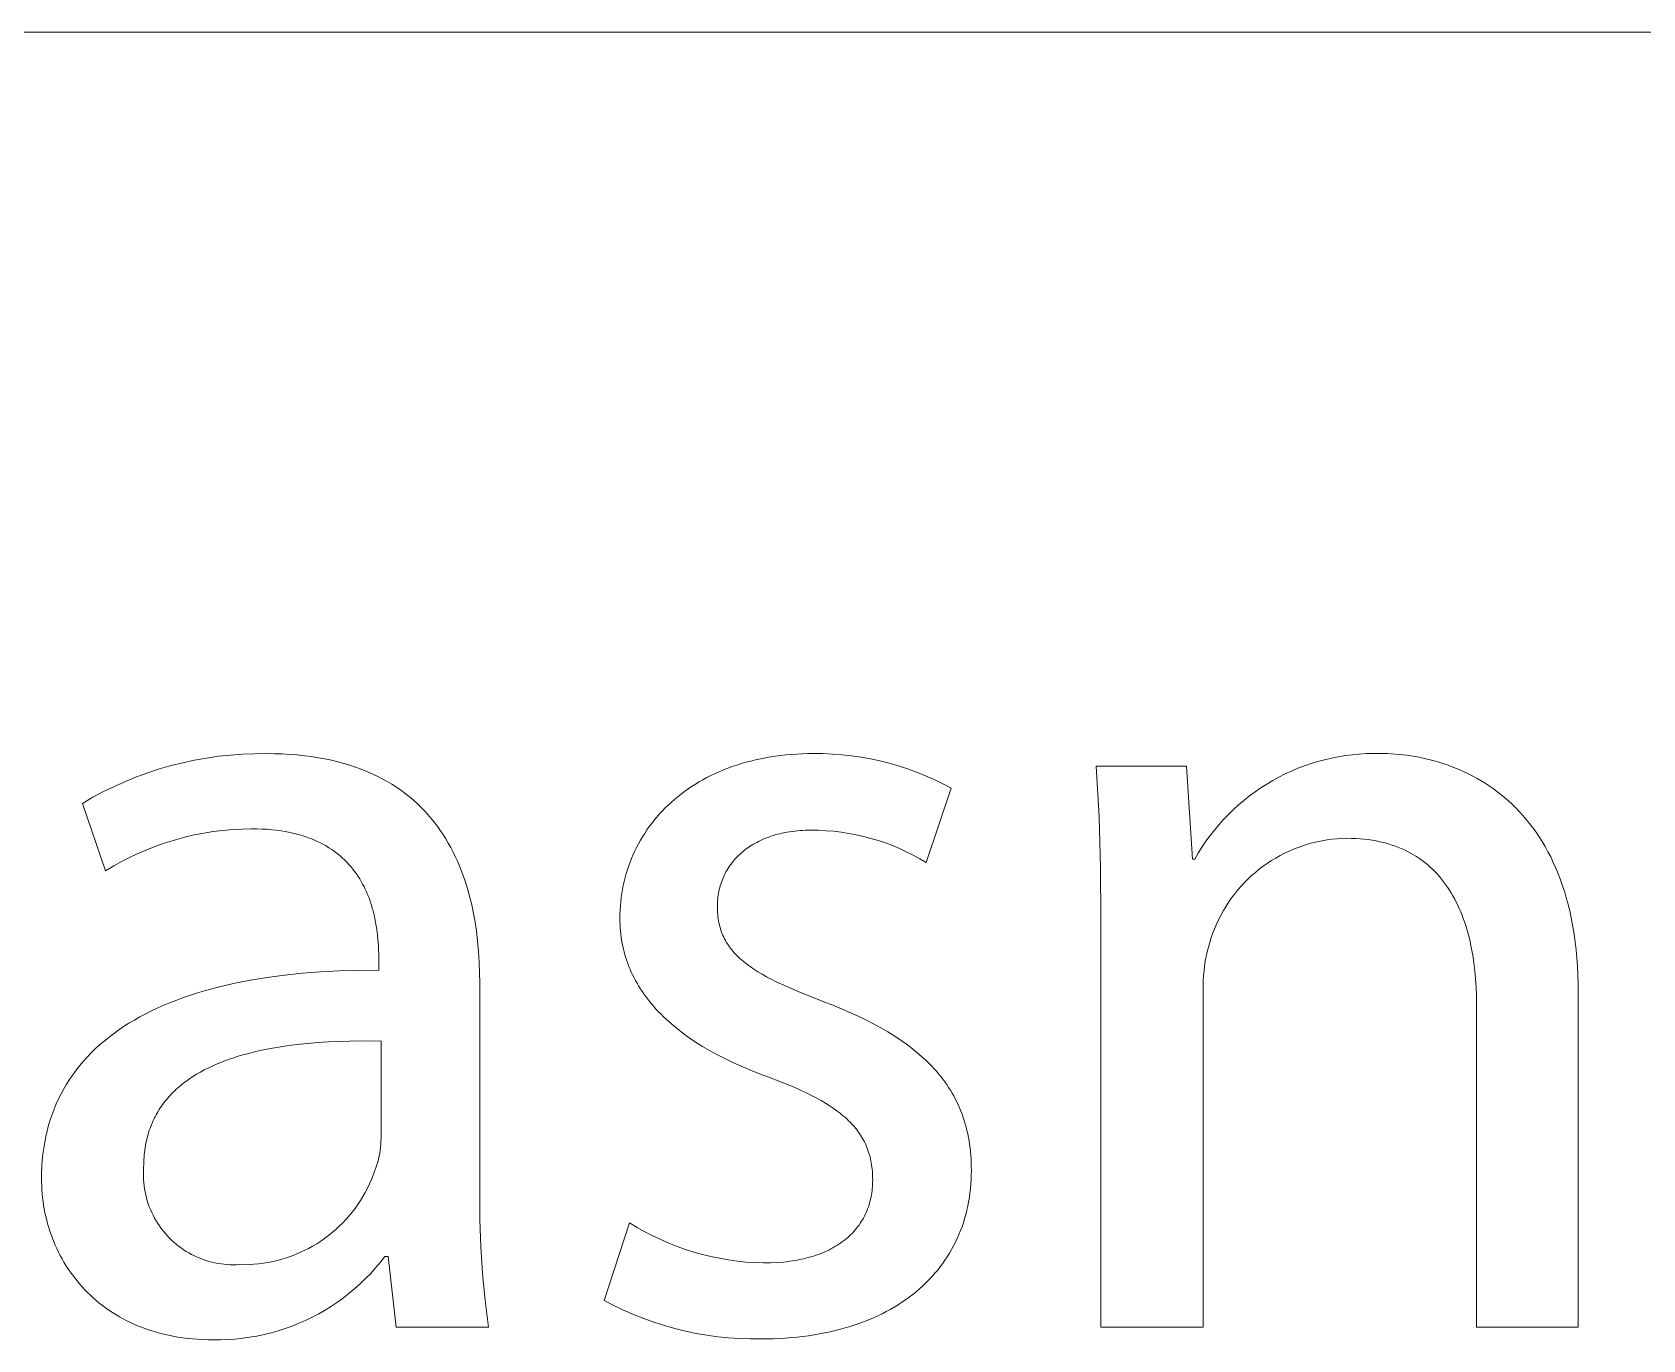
# Model space of a CAD drawing. Header units: millimetres. Extents: x 0 to 4468, y 0 to 3122.
# Drawn here: x 3775.1 to 3837.3, y 74.4 to 124.9 of the extents above; entities that cross this region are included whole.
import ezdxf

# ---------------------------------------------------------------- set-up
doc = ezdxf.new("R2010")
doc.units = ezdxf.units.MM
doc.header["$MEASUREMENT"] = 0
doc.layers.add('Domyślny', color=7, linetype='Continuous', true_color=0x000000)

msp = doc.modelspace()

# ---------------------------------------------------------------- linework, layer by layer
at = {"layer": 'Domyślny', "color": 18, "lineweight": 15, "true_color": 0x000000}
for p, q in [((2779.698, 124.861), (4464.069, 124.861)), ((3783.236, 96.986), (3783.702, 97.004)), ((3783.702, 97.004), (3784.168, 97.006)), ((3784.168, 97.006), (3784.474, 97.003)), ((3784.474, 97.003), (3784.773, 96.993)), ((3804.633, 96.992), (3804.845, 97.002)), ((3804.845, 97.002), (3805.059, 97.008)), ((3805.059, 97.008), (3805.276, 97.01)), ((3805.276, 97.01), (3805.646, 97.007)), ((3805.646, 97.007), (3806.016, 96.99)), ((3826.346, 96.99), (3826.616, 97.006)), ((3826.616, 97.006), (3826.887, 97.013)), ((3826.887, 97.013), (3827.157, 97.01)), ((3827.157, 97.01), (3827.299, 97.009)), ((3827.299, 97.009), (3827.444, 97.005)), ((3827.444, 97.005), (3827.59, 96.998)), ((3779.587, 96.268), (3780.03, 96.413)), ((3780.03, 96.413), (3780.478, 96.542)), ((3780.478, 96.542), (3780.93, 96.656)), ((3780.93, 96.656), (3781.386, 96.754)), ((3781.386, 96.754), (3781.845, 96.836)), ((3781.845, 96.836), (3782.307, 96.902)), ((3782.307, 96.902), (3782.771, 96.952)), ((3782.771, 96.952), (3783.236, 96.986)), ((3784.773, 96.993), (3785.065, 96.977)), ((3785.065, 96.977), (3785.349, 96.954)), ((3785.349, 96.954), (3785.627, 96.925)), ((3785.627, 96.925), (3785.897, 96.89)), ((3785.897, 96.89), (3786.161, 96.85)), ((3786.161, 96.85), (3786.418, 96.803)), ((3786.418, 96.803), (3786.669, 96.751)), ((3786.669, 96.751), (3786.913, 96.693)), ((3786.913, 96.693), (3787.15, 96.629)), ((3787.15, 96.629), (3787.381, 96.56)), ((3787.381, 96.56), (3787.605, 96.485)), ((3787.605, 96.485), (3787.823, 96.406)), ((3787.823, 96.406), (3788.035, 96.321)), ((3801.806, 96.376), (3801.973, 96.442)), ((3801.973, 96.442), (3802.144, 96.505)), ((3802.144, 96.505), (3802.318, 96.564)), ((3802.318, 96.564), (3802.495, 96.62)), ((3802.495, 96.62), (3802.674, 96.672)), ((3802.674, 96.672), (3802.857, 96.721)), ((3802.857, 96.721), (3803.043, 96.766)), ((3803.043, 96.766), (3803.232, 96.808)), ((3803.232, 96.808), (3803.423, 96.845)), ((3803.423, 96.845), (3803.618, 96.88)), ((3803.618, 96.88), (3803.815, 96.91)), ((3803.815, 96.91), (3804.015, 96.936)), ((3804.015, 96.936), (3804.219, 96.959)), ((3804.219, 96.959), (3804.424, 96.977)), ((3804.424, 96.977), (3804.633, 96.992)), ((3806.016, 96.99), (3806.385, 96.962)), ((3806.385, 96.962), (3806.752, 96.921)), ((3806.752, 96.921), (3807.119, 96.867)), ((3807.119, 96.867), (3807.483, 96.801)), ((3807.483, 96.801), (3807.845, 96.723)), ((3807.845, 96.723), (3808.204, 96.633)), ((3808.204, 96.633), (3808.559, 96.531)), ((3808.559, 96.531), (3808.911, 96.417)), ((3808.911, 96.417), (3809.259, 96.291)), ((3816.305, 94.562), (3816.191, 96.519)), ((3816.191, 96.519), (3819.688, 96.519)), ((3819.688, 96.519), (3819.911, 92.933)), ((3823.735, 96.334), (3823.984, 96.439)), ((3823.984, 96.439), (3824.237, 96.536)), ((3824.237, 96.536), (3824.493, 96.624)), ((3824.493, 96.624), (3824.752, 96.703)), ((3824.752, 96.703), (3825.013, 96.773)), ((3825.013, 96.773), (3825.276, 96.835)), ((3825.276, 96.835), (3825.542, 96.887)), ((3825.542, 96.887), (3825.809, 96.931)), ((3825.809, 96.931), (3826.077, 96.965)), ((3826.077, 96.965), (3826.346, 96.99)), ((3827.59, 96.998), (3827.739, 96.988)), ((3827.739, 96.988), (3827.889, 96.976)), ((3827.889, 96.976), (3828.041, 96.96)), ((3828.041, 96.96), (3828.194, 96.941)), ((3828.194, 96.941), (3828.349, 96.919)), ((3828.349, 96.919), (3828.505, 96.893)), ((3828.505, 96.893), (3828.662, 96.864)), ((3828.662, 96.864), (3828.82, 96.831)), ((3828.82, 96.831), (3828.979, 96.795)), ((3828.979, 96.795), (3829.139, 96.756)), ((3829.139, 96.756), (3829.299, 96.712)), ((3829.299, 96.712), (3829.46, 96.665)), ((3829.46, 96.665), (3829.62, 96.613)), ((3829.62, 96.613), (3829.781, 96.558)), ((3829.781, 96.558), (3829.942, 96.498)), ((3829.942, 96.498), (3830.103, 96.435)), ((3830.103, 96.435), (3830.263, 96.367)), ((3778.29, 95.743), (3778.716, 95.933)), ((3778.716, 95.933), (3779.149, 96.108)), ((3779.149, 96.108), (3779.587, 96.268)), ((3788.035, 96.321), (3788.241, 96.231)), ((3788.241, 96.231), (3788.44, 96.137)), ((3788.44, 96.137), (3788.634, 96.037)), ((3788.634, 96.037), (3788.822, 95.933)), ((3788.822, 95.933), (3789.004, 95.824)), ((3789.004, 95.824), (3789.18, 95.711)), ((3800.578, 95.735), (3800.72, 95.826)), ((3800.72, 95.826), (3800.866, 95.913)), ((3800.866, 95.913), (3801.015, 95.998)), ((3801.015, 95.998), (3801.166, 96.08)), ((3801.166, 96.08), (3801.321, 96.159)), ((3801.321, 96.159), (3801.48, 96.235)), ((3801.48, 96.235), (3801.641, 96.307)), ((3801.641, 96.307), (3801.806, 96.376)), ((3809.259, 96.291), (3809.603, 96.153)), ((3809.603, 96.153), (3809.941, 96.004)), ((3809.941, 96.004), (3810.275, 95.843)), ((3810.275, 95.843), (3810.603, 95.671)), ((3822.55, 95.686), (3822.778, 95.831)), ((3822.778, 95.831), (3823.011, 95.969)), ((3823.011, 95.969), (3823.248, 96.099)), ((3823.248, 96.099), (3823.49, 96.221)), ((3823.49, 96.221), (3823.735, 96.334)), ((3830.263, 96.367), (3830.423, 96.294)), ((3830.423, 96.294), (3830.582, 96.217)), ((3830.582, 96.217), (3830.741, 96.136)), ((3830.741, 96.136), (3830.898, 96.05)), ((3830.898, 96.05), (3831.055, 95.959)), ((3831.055, 95.959), (3831.21, 95.864)), ((3831.21, 95.864), (3831.364, 95.763)), ((3831.364, 95.763), (3831.516, 95.658)), ((3777.056, 95.086), (3777.46, 95.32)), ((3777.46, 95.32), (3777.871, 95.538)), ((3777.871, 95.538), (3778.29, 95.743)), ((3789.18, 95.711), (3789.35, 95.593)), ((3789.35, 95.593), (3789.515, 95.472)), ((3789.515, 95.472), (3789.675, 95.346)), ((3789.675, 95.346), (3789.829, 95.216)), ((3789.829, 95.216), (3789.977, 95.082)), ((3799.795, 95.132), (3799.917, 95.239)), ((3799.917, 95.239), (3800.042, 95.344)), ((3800.042, 95.344), (3800.171, 95.445)), ((3800.171, 95.445), (3800.304, 95.545)), ((3800.304, 95.545), (3800.439, 95.641)), ((3800.439, 95.641), (3800.578, 95.735)), ((3810.603, 95.671), (3809.635, 92.799)), ((3821.692, 95.028), (3821.898, 95.203)), ((3821.898, 95.203), (3822.11, 95.372)), ((3822.11, 95.372), (3822.327, 95.532)), ((3822.327, 95.532), (3822.55, 95.686)), ((3831.516, 95.658), (3831.667, 95.547)), ((3831.667, 95.547), (3831.816, 95.431)), ((3831.816, 95.431), (3831.963, 95.31)), ((3831.963, 95.31), (3832.108, 95.184)), ((3832.108, 95.184), (3832.251, 95.052)), ((3777.948, 92.483), (3777.056, 95.086)), ((3789.977, 95.082), (3790.12, 94.944)), ((3790.12, 94.944), (3790.258, 94.802)), ((3790.258, 94.802), (3790.391, 94.657)), ((3790.391, 94.657), (3790.519, 94.508)), ((3799.134, 94.437), (3799.235, 94.559)), ((3799.235, 94.559), (3799.34, 94.678)), ((3799.34, 94.678), (3799.449, 94.795)), ((3799.449, 94.795), (3799.561, 94.91)), ((3799.561, 94.91), (3799.676, 95.022)), ((3799.676, 95.022), (3799.795, 95.132)), ((3816.364, 92.602), (3816.305, 94.562)), ((3821.111, 94.462), (3821.298, 94.657)), ((3821.298, 94.657), (3821.492, 94.846)), ((3821.492, 94.846), (3821.692, 95.028)), ((3832.251, 95.052), (3832.392, 94.915)), ((3832.392, 94.915), (3832.53, 94.772)), ((3832.53, 94.772), (3832.665, 94.623)), ((3832.665, 94.623), (3832.798, 94.469)), ((3781.741, 93.936), (3781.376, 93.865)), ((3782.107, 93.995), (3781.741, 93.936)), ((3782.476, 94.042), (3782.107, 93.995)), ((3782.846, 94.075), (3782.476, 94.042)), ((3783.216, 94.096), (3782.846, 94.075)), ((3783.588, 94.104), (3783.216, 94.096)), ((3783.792, 94.102), (3783.588, 94.104)), ((3783.991, 94.095), (3783.792, 94.102)), ((3784.184, 94.084), (3783.991, 94.095)), ((3784.371, 94.068), (3784.184, 94.084)), ((3784.553, 94.048), (3784.371, 94.068)), ((3784.73, 94.023), (3784.553, 94.048)), ((3784.901, 93.995), (3784.73, 94.023)), ((3785.067, 93.962), (3784.901, 93.995)), ((3785.229, 93.926), (3785.067, 93.962)), ((3785.385, 93.886), (3785.229, 93.926)), ((3790.519, 94.508), (3790.642, 94.356)), ((3790.642, 94.356), (3790.76, 94.201)), ((3790.76, 94.201), (3790.873, 94.043)), ((3790.873, 94.043), (3790.981, 93.881)), ((3798.681, 93.796), (3798.764, 93.928)), ((3798.764, 93.928), (3798.851, 94.059)), ((3798.851, 94.059), (3798.942, 94.187)), ((3798.942, 94.187), (3799.036, 94.313)), ((3799.036, 94.313), (3799.134, 94.437)), ((3803.896, 93.893), (3803.808, 93.868)), ((3803.985, 93.915), (3803.896, 93.893)), ((3804.077, 93.936), (3803.985, 93.915)), ((3804.17, 93.955), (3804.077, 93.936)), ((3804.264, 93.973), (3804.17, 93.955)), ((3804.36, 93.989), (3804.264, 93.973)), ((3804.458, 94.003), (3804.36, 93.989)), ((3804.558, 94.015), (3804.458, 94.003)), ((3804.658, 94.025), (3804.558, 94.015)), ((3804.761, 94.034), (3804.658, 94.025)), ((3804.865, 94.041), (3804.761, 94.034)), ((3804.971, 94.045), (3804.865, 94.041)), ((3805.078, 94.048), (3804.971, 94.045)), ((3805.187, 94.049), (3805.078, 94.048)), ((3805.479, 94.045), (3805.187, 94.049)), ((3805.771, 94.031), (3805.479, 94.045)), ((3806.063, 94.007), (3805.771, 94.031)), ((3806.353, 93.972), (3806.063, 94.007)), ((3806.642, 93.928), (3806.353, 93.972)), ((3806.93, 93.874), (3806.642, 93.928)), ((3820.591, 93.839), (3820.757, 94.053)), ((3820.757, 94.053), (3820.93, 94.26)), ((3820.93, 94.26), (3821.111, 94.462)), ((3832.798, 94.469), (3832.928, 94.309)), ((3832.928, 94.309), (3833.055, 94.143)), ((3833.055, 94.143), (3833.178, 93.971)), ((3833.178, 93.971), (3833.298, 93.792)), ((3779.603, 93.322), (3779.261, 93.177)), ((3779.949, 93.455), (3779.603, 93.322)), ((3780.301, 93.576), (3779.949, 93.455)), ((3780.656, 93.684), (3780.301, 93.576)), ((3781.014, 93.781), (3780.656, 93.684)), ((3781.376, 93.865), (3781.014, 93.781)), ((3785.536, 93.842), (3785.385, 93.886)), ((3785.682, 93.795), (3785.536, 93.842)), ((3785.823, 93.744), (3785.682, 93.795)), ((3785.96, 93.69), (3785.823, 93.744)), ((3786.092, 93.632), (3785.96, 93.69)), ((3786.219, 93.572), (3786.092, 93.632)), ((3786.342, 93.509), (3786.219, 93.572)), ((3786.461, 93.442), (3786.342, 93.509)), ((3786.575, 93.373), (3786.461, 93.442)), ((3786.685, 93.301), (3786.575, 93.373)), ((3786.79, 93.227), (3786.685, 93.301)), ((3790.981, 93.881), (3791.084, 93.716)), ((3791.084, 93.716), (3791.183, 93.549)), ((3791.183, 93.549), (3791.278, 93.379)), ((3791.278, 93.379), (3791.368, 93.206)), ((3798.384, 93.248), (3798.452, 93.388)), ((3798.452, 93.388), (3798.525, 93.526)), ((3798.525, 93.526), (3798.601, 93.662)), ((3798.601, 93.662), (3798.681, 93.796)), ((3802.621, 93.277), (3802.561, 93.229)), ((3802.682, 93.324), (3802.621, 93.277)), ((3802.746, 93.37), (3802.682, 93.324)), ((3802.811, 93.415), (3802.746, 93.37)), ((3802.878, 93.458), (3802.811, 93.415)), ((3802.946, 93.5), (3802.878, 93.458)), ((3803.016, 93.541), (3802.946, 93.5)), ((3803.088, 93.58), (3803.016, 93.541)), ((3803.161, 93.618), (3803.088, 93.58)), ((3803.236, 93.655), (3803.161, 93.618)), ((3803.313, 93.69), (3803.236, 93.655)), ((3803.391, 93.723), (3803.313, 93.69)), ((3803.471, 93.755), (3803.391, 93.723)), ((3803.553, 93.786), (3803.471, 93.755)), ((3803.636, 93.815), (3803.553, 93.786)), ((3803.721, 93.842), (3803.636, 93.815)), ((3803.808, 93.868), (3803.721, 93.842)), ((3807.215, 93.809), (3806.93, 93.874)), ((3807.498, 93.735), (3807.215, 93.809)), ((3807.778, 93.651), (3807.498, 93.735)), ((3808.056, 93.557), (3807.778, 93.651)), ((3808.329, 93.454), (3808.056, 93.557)), ((3808.599, 93.341), (3808.329, 93.454)), ((3808.865, 93.22), (3808.599, 93.341)), ((3820.136, 93.167), (3820.28, 93.396)), ((3820.28, 93.396), (3820.432, 93.621)), ((3820.432, 93.621), (3820.591, 93.839)), ((3823.816, 93.316), (3823.64, 93.24)), ((3823.995, 93.386), (3823.816, 93.316)), ((3824.177, 93.45), (3823.995, 93.386)), ((3824.36, 93.508), (3824.177, 93.45)), ((3824.546, 93.559), (3824.36, 93.508)), ((3824.733, 93.604), (3824.546, 93.559)), ((3824.921, 93.643), (3824.733, 93.604)), ((3825.111, 93.675), (3824.921, 93.643)), ((3825.302, 93.7), (3825.111, 93.675)), ((3825.493, 93.719), (3825.302, 93.7)), ((3825.685, 93.731), (3825.493, 93.719)), ((3825.878, 93.737), (3825.685, 93.731)), ((3826.049, 93.735), (3825.878, 93.737)), ((3826.217, 93.728), (3826.049, 93.735)), ((3826.381, 93.718), (3826.217, 93.728)), ((3826.542, 93.703), (3826.381, 93.718)), ((3826.7, 93.685), (3826.542, 93.703)), ((3826.854, 93.662), (3826.7, 93.685)), ((3827.005, 93.636), (3826.854, 93.662)), ((3827.152, 93.605), (3827.005, 93.636)), ((3827.296, 93.571), (3827.152, 93.605)), ((3827.437, 93.533), (3827.296, 93.571)), ((3827.575, 93.491), (3827.437, 93.533)), ((3827.709, 93.446), (3827.575, 93.491)), ((3827.841, 93.397), (3827.709, 93.446)), ((3827.969, 93.345), (3827.841, 93.397)), ((3828.094, 93.288), (3827.969, 93.345)), ((3828.216, 93.229), (3828.094, 93.288)), ((3833.298, 93.792), (3833.415, 93.608)), ((3833.415, 93.608), (3833.528, 93.417)), ((3833.528, 93.417), (3833.637, 93.22)), ((3778.267, 92.673), (3777.948, 92.483)), ((3778.593, 92.852), (3778.267, 92.673)), ((3778.924, 93.02), (3778.593, 92.852)), ((3779.261, 93.177), (3778.924, 93.02)), ((3786.892, 93.15), (3786.79, 93.227)), ((3786.99, 93.07), (3786.892, 93.15)), ((3787.083, 92.989), (3786.99, 93.07)), ((3787.173, 92.905), (3787.083, 92.989)), ((3787.259, 92.819), (3787.173, 92.905)), ((3787.341, 92.731), (3787.259, 92.819)), ((3787.42, 92.642), (3787.341, 92.731)), ((3791.368, 93.206), (3791.453, 93.031)), ((3791.453, 93.031), (3791.535, 92.853)), ((3791.535, 92.853), (3791.612, 92.673)), ((3791.612, 92.673), (3791.685, 92.491)), ((3798.097, 92.523), (3798.146, 92.671)), ((3798.146, 92.671), (3798.2, 92.817)), ((3798.2, 92.817), (3798.257, 92.963)), ((3798.257, 92.963), (3798.319, 93.106)), ((3798.319, 93.106), (3798.384, 93.248)), ((3802.056, 92.682), (3802.015, 92.622)), ((3802.099, 92.742), (3802.056, 92.682)), ((3802.143, 92.8), (3802.099, 92.742)), ((3802.189, 92.857), (3802.143, 92.8)), ((3802.237, 92.914), (3802.189, 92.857)), ((3802.287, 92.969), (3802.237, 92.914)), ((3802.338, 93.023), (3802.287, 92.969)), ((3802.391, 93.076), (3802.338, 93.023)), ((3802.446, 93.128), (3802.391, 93.076)), ((3802.503, 93.179), (3802.446, 93.128)), ((3802.561, 93.229), (3802.503, 93.179)), ((3809.127, 93.088), (3808.865, 93.22)), ((3809.384, 92.948), (3809.127, 93.088)), ((3809.635, 92.799), (3809.384, 92.948)), ((3819.911, 92.933), (3820, 92.933)), ((3820, 92.933), (3820.136, 93.167)), ((3822.644, 92.659), (3822.491, 92.543)), ((3822.801, 92.77), (3822.644, 92.659)), ((3822.962, 92.875), (3822.801, 92.77)), ((3823.127, 92.975), (3822.962, 92.875)), ((3823.295, 93.069), (3823.127, 92.975)), ((3823.466, 93.157), (3823.295, 93.069)), ((3823.64, 93.24), (3823.466, 93.157)), ((3828.334, 93.166), (3828.216, 93.229)), ((3828.45, 93.1), (3828.334, 93.166)), ((3828.563, 93.03), (3828.45, 93.1)), ((3828.672, 92.957), (3828.563, 93.03)), ((3828.779, 92.881), (3828.672, 92.957)), ((3828.883, 92.802), (3828.779, 92.881)), ((3828.983, 92.72), (3828.883, 92.802)), ((3829.081, 92.634), (3828.983, 92.72)), ((3833.637, 93.22), (3833.742, 93.016)), ((3833.742, 93.016), (3833.843, 92.806)), ((3833.843, 92.806), (3833.94, 92.589)), ((3787.495, 92.55), (3787.42, 92.642)), ((3787.567, 92.457), (3787.495, 92.55)), ((3787.635, 92.363), (3787.567, 92.457)), ((3787.7, 92.267), (3787.635, 92.363)), ((3787.762, 92.17), (3787.7, 92.267)), ((3787.82, 92.071), (3787.762, 92.17)), ((3787.876, 91.972), (3787.82, 92.071)), ((3791.685, 92.491), (3791.754, 92.306)), ((3791.754, 92.306), (3791.819, 92.12)), ((3791.819, 92.12), (3791.879, 91.932)), ((3797.936, 91.915), (3797.971, 92.069)), ((3797.971, 92.069), (3798.009, 92.222)), ((3798.009, 92.222), (3798.051, 92.373)), ((3798.051, 92.373), (3798.097, 92.523)), ((3801.727, 92.04), (3801.704, 91.972)), ((3801.752, 92.108), (3801.727, 92.04)), ((3801.779, 92.175), (3801.752, 92.108)), ((3801.807, 92.242), (3801.779, 92.175)), ((3801.838, 92.307), (3801.807, 92.242)), ((3801.87, 92.372), (3801.838, 92.307)), ((3801.903, 92.436), (3801.87, 92.372)), ((3801.939, 92.499), (3801.903, 92.436)), ((3801.976, 92.561), (3801.939, 92.499)), ((3802.015, 92.622), (3801.976, 92.561)), ((3816.37, 90.642), (3816.364, 92.602)), ((3821.92, 92.027), (3821.789, 91.886)), ((3822.056, 92.163), (3821.92, 92.027)), ((3822.197, 92.295), (3822.056, 92.163)), ((3822.342, 92.421), (3822.197, 92.295)), ((3822.491, 92.543), (3822.342, 92.421)), ((3829.176, 92.546), (3829.081, 92.634)), ((3829.268, 92.455), (3829.176, 92.546)), ((3829.357, 92.361), (3829.268, 92.455)), ((3829.444, 92.264), (3829.357, 92.361)), ((3829.527, 92.164), (3829.444, 92.264)), ((3829.608, 92.062), (3829.527, 92.164)), ((3829.686, 91.957), (3829.608, 92.062)), ((3833.94, 92.589), (3834.033, 92.365)), ((3834.033, 92.365), (3834.121, 92.135)), ((3834.121, 92.135), (3834.205, 91.897)), ((3787.928, 91.871), (3787.876, 91.972)), ((3787.978, 91.77), (3787.928, 91.871)), ((3788.024, 91.668), (3787.978, 91.77)), ((3788.068, 91.565), (3788.024, 91.668)), ((3788.109, 91.461), (3788.068, 91.565)), ((3788.148, 91.357), (3788.109, 91.461)), ((3791.879, 91.932), (3791.937, 91.741)), ((3791.937, 91.741), (3791.99, 91.55)), ((3791.99, 91.55), (3792.04, 91.356)), ((3797.839, 91.287), (3797.857, 91.446)), ((3797.857, 91.446), (3797.88, 91.604)), ((3797.88, 91.604), (3797.906, 91.76)), ((3797.906, 91.76), (3797.936, 91.915)), ((3801.594, 91.474), (3801.586, 91.401)), ((3801.604, 91.547), (3801.594, 91.474)), ((3801.617, 91.62), (3801.604, 91.547)), ((3801.63, 91.691), (3801.617, 91.62)), ((3801.646, 91.762), (3801.63, 91.691)), ((3801.664, 91.833), (3801.646, 91.762)), ((3801.683, 91.903), (3801.664, 91.833)), ((3801.704, 91.972), (3801.683, 91.903)), ((3821.426, 91.438), (3821.315, 91.28)), ((3821.542, 91.591), (3821.426, 91.438)), ((3821.663, 91.741), (3821.542, 91.591)), ((3821.789, 91.886), (3821.663, 91.741)), ((3829.761, 91.849), (3829.686, 91.957)), ((3829.834, 91.739), (3829.761, 91.849)), ((3829.904, 91.626), (3829.834, 91.739)), ((3829.971, 91.511), (3829.904, 91.626)), ((3830.036, 91.393), (3829.971, 91.511)), ((3834.205, 91.897), (3834.283, 91.653)), ((3834.283, 91.653), (3834.357, 91.402)), ((3788.184, 91.253), (3788.148, 91.357)), ((3788.218, 91.149), (3788.184, 91.253)), ((3788.249, 91.044), (3788.218, 91.149)), ((3788.278, 90.94), (3788.249, 91.044)), ((3788.305, 90.835), (3788.278, 90.94)), ((3788.33, 90.731), (3788.305, 90.835)), ((3792.04, 91.356), (3792.086, 91.162)), ((3792.086, 91.162), (3792.128, 90.965)), ((3792.128, 90.965), (3792.167, 90.768)), ((3797.806, 90.642), (3797.808, 90.805)), ((3797.808, 90.805), (3797.815, 90.967)), ((3797.815, 90.967), (3797.825, 91.127)), ((3797.825, 91.127), (3797.839, 91.287)), ((3801.572, 91.178), (3801.571, 91.103)), ((3801.571, 91.103), (3801.572, 91.02)), ((3801.575, 91.253), (3801.572, 91.178)), ((3801.572, 91.02), (3801.575, 90.937)), ((3801.579, 91.327), (3801.575, 91.253)), ((3801.575, 90.937), (3801.579, 90.856)), ((3801.586, 91.401), (3801.579, 91.327)), ((3801.579, 90.856), (3801.586, 90.777)), ((3821.017, 90.786), (3820.929, 90.615)), ((3821.111, 90.954), (3821.017, 90.786)), ((3821.21, 91.119), (3821.111, 90.954)), ((3821.315, 91.28), (3821.21, 91.119)), ((3830.098, 91.273), (3830.036, 91.393)), ((3830.157, 91.151), (3830.098, 91.273)), ((3830.214, 91.026), (3830.157, 91.151)), ((3830.268, 90.9), (3830.214, 91.026)), ((3830.32, 90.771), (3830.268, 90.9)), ((3834.357, 91.402), (3834.426, 91.143)), ((3834.426, 91.143), (3834.489, 90.877)), ((3834.489, 90.877), (3834.547, 90.604)), ((3788.352, 90.627), (3788.33, 90.731)), ((3788.391, 90.42), (3788.352, 90.627)), ((3788.423, 90.216), (3788.391, 90.42)), ((3788.449, 90.015), (3788.423, 90.216)), ((3792.167, 90.768), (3792.203, 90.57)), ((3792.203, 90.57), (3792.265, 90.17)), ((3792.265, 90.17), (3792.314, 89.766)), ((3797.808, 90.521), (3797.806, 90.642)), ((3797.812, 90.401), (3797.808, 90.521)), ((3797.819, 90.281), (3797.812, 90.401)), ((3797.828, 90.162), (3797.819, 90.281)), ((3797.84, 90.044), (3797.828, 90.162)), ((3801.586, 90.777), (3801.594, 90.699)), ((3801.594, 90.699), (3801.605, 90.622)), ((3801.605, 90.622), (3801.617, 90.547)), ((3801.617, 90.547), (3801.631, 90.472)), ((3801.631, 90.472), (3801.648, 90.399)), ((3801.648, 90.399), (3801.666, 90.327)), ((3801.666, 90.327), (3801.686, 90.257)), ((3801.686, 90.257), (3801.708, 90.187)), ((3801.708, 90.187), (3801.732, 90.119)), ((3816.37, 74.855), (3816.37, 90.642)), ((3820.771, 90.264), (3820.702, 90.085)), ((3820.847, 90.441), (3820.771, 90.264)), ((3820.929, 90.615), (3820.847, 90.441)), ((3830.37, 90.64), (3830.32, 90.771)), ((3830.416, 90.507), (3830.37, 90.64)), ((3830.461, 90.372), (3830.416, 90.507)), ((3830.503, 90.235), (3830.461, 90.372)), ((3830.543, 90.097), (3830.503, 90.235)), ((3834.547, 90.604), (3834.6, 90.323)), ((3834.6, 90.323), (3834.647, 90.035)), ((3788.468, 89.818), (3788.449, 90.015)), ((3788.482, 89.626), (3788.468, 89.818)), ((3788.491, 89.441), (3788.482, 89.626)), ((3792.314, 89.766), (3792.351, 89.361)), ((3797.855, 89.926), (3797.84, 90.044)), ((3797.873, 89.809), (3797.855, 89.926)), ((3797.893, 89.693), (3797.873, 89.809)), ((3797.916, 89.577), (3797.893, 89.693)), ((3797.942, 89.462), (3797.916, 89.577)), ((3801.732, 90.119), (3801.757, 90.052)), ((3801.757, 90.052), (3801.785, 89.985)), ((3801.785, 89.985), (3801.815, 89.92)), ((3801.815, 89.92), (3801.847, 89.856)), ((3801.847, 89.856), (3801.88, 89.793)), ((3801.88, 89.793), (3801.916, 89.73)), ((3801.916, 89.73), (3801.954, 89.669)), ((3801.954, 89.669), (3801.994, 89.608)), ((3801.994, 89.608), (3802.035, 89.549)), ((3802.035, 89.549), (3802.079, 89.49)), ((3820.529, 89.54), (3820.483, 89.358)), ((3820.581, 89.719), (3820.529, 89.54)), ((3820.638, 89.903), (3820.581, 89.719)), ((3820.702, 90.085), (3820.638, 89.903)), ((3830.58, 89.956), (3830.543, 90.097)), ((3830.615, 89.814), (3830.58, 89.956)), ((3830.678, 89.524), (3830.615, 89.814)), ((3834.647, 90.035), (3834.688, 89.739)), ((3834.688, 89.739), (3834.723, 89.436)), ((3788.496, 89.262), (3788.491, 89.441)), ((3788.498, 89.09), (3788.496, 89.262)), ((3788.498, 88.644), (3788.498, 89.09)), ((3792.351, 89.361), (3792.376, 88.953)), ((3792.376, 88.953), (3792.391, 88.545)), ((3797.971, 89.348), (3797.942, 89.462)), ((3798.002, 89.235), (3797.971, 89.348)), ((3798.036, 89.122), (3798.002, 89.235)), ((3798.073, 89.01), (3798.036, 89.122)), ((3798.113, 88.899), (3798.073, 89.01)), ((3802.079, 89.49), (3802.125, 89.432)), ((3802.125, 89.432), (3802.173, 89.374)), ((3802.173, 89.374), (3802.222, 89.318)), ((3802.222, 89.318), (3802.274, 89.262)), ((3802.274, 89.262), (3802.328, 89.207)), ((3802.328, 89.207), (3802.384, 89.152)), ((3802.384, 89.152), (3802.442, 89.098)), ((3802.442, 89.098), (3802.502, 89.045)), ((3802.502, 89.045), (3802.564, 88.992)), ((3802.564, 88.992), (3802.628, 88.94)), ((3802.628, 88.94), (3802.694, 88.888)), ((3820.408, 88.992), (3820.38, 88.807)), ((3820.443, 89.176), (3820.408, 88.992)), ((3820.483, 89.358), (3820.443, 89.176)), ((3830.732, 89.228), (3830.678, 89.524)), ((3830.777, 88.925), (3830.732, 89.228)), ((3830.814, 88.618), (3830.777, 88.925)), ((3834.723, 89.436), (3834.753, 89.125)), ((3834.753, 89.125), (3834.775, 88.805)), ((3783.552, 88.26), (3784.191, 88.365)), ((3784.191, 88.365), (3784.853, 88.453)), ((3784.853, 88.453), (3785.538, 88.525)), ((3785.538, 88.525), (3786.244, 88.58)), ((3786.244, 88.58), (3786.974, 88.618)), ((3786.974, 88.618), (3787.725, 88.639)), ((3787.725, 88.639), (3788.498, 88.644)), ((3792.391, 88.545), (3792.396, 88.138)), ((3798.155, 88.789), (3798.113, 88.899)), ((3798.2, 88.679), (3798.155, 88.789)), ((3798.248, 88.57), (3798.2, 88.679)), ((3798.299, 88.462), (3798.248, 88.57)), ((3798.352, 88.355), (3798.299, 88.462)), ((3798.409, 88.249), (3798.352, 88.355)), ((3802.694, 88.888), (3802.763, 88.837)), ((3802.763, 88.837), (3802.833, 88.786)), ((3802.833, 88.786), (3802.98, 88.686)), ((3802.98, 88.686), (3803.136, 88.587)), ((3803.136, 88.587), (3803.3, 88.489)), ((3803.3, 88.489), (3803.472, 88.393)), ((3803.472, 88.393), (3803.653, 88.297)), ((3803.653, 88.297), (3803.843, 88.201)), ((3820.341, 88.435), (3820.331, 88.248)), ((3820.358, 88.621), (3820.341, 88.435)), ((3820.38, 88.807), (3820.358, 88.621)), ((3830.842, 88.305), (3830.814, 88.618)), ((3830.862, 87.987), (3830.842, 88.305)), ((3834.775, 88.805), (3834.792, 88.478)), ((3834.792, 88.478), (3834.802, 88.143)), ((3780.962, 87.588), (3781.226, 87.679)), ((3781.226, 87.679), (3781.497, 87.766)), ((3781.497, 87.766), (3781.773, 87.848)), ((3781.773, 87.848), (3782.055, 87.927)), ((3782.055, 87.927), (3782.343, 88.002)), ((3782.343, 88.002), (3782.936, 88.139)), ((3782.936, 88.139), (3783.552, 88.26)), ((3792.396, 88.138), (3792.396, 80.043)), ((3798.468, 88.143), (3798.409, 88.249)), ((3798.53, 88.038), (3798.468, 88.143)), ((3798.594, 87.934), (3798.53, 88.038)), ((3798.662, 87.831), (3798.594, 87.934)), ((3798.732, 87.729), (3798.662, 87.831)), ((3798.805, 87.627), (3798.732, 87.729)), ((3803.843, 88.201), (3804.249, 88.011)), ((3804.249, 88.011), (3804.689, 87.82)), ((3804.689, 87.82), (3805.678, 87.428)), ((3820.331, 88.248), (3820.326, 88.061)), ((3820.326, 88.061), (3820.328, 87.874)), ((3820.328, 87.874), (3820.328, 74.855)), ((3830.873, 87.665), (3830.862, 87.987)), ((3834.802, 88.143), (3834.805, 87.8)), ((3834.805, 87.8), (3834.805, 74.855)), ((3779.501, 86.961), (3779.73, 87.075)), ((3779.73, 87.075), (3779.964, 87.185)), ((3779.964, 87.185), (3780.205, 87.292)), ((3780.205, 87.292), (3780.451, 87.395)), ((3780.451, 87.395), (3780.704, 87.493)), ((3780.704, 87.493), (3780.962, 87.588)), ((3798.881, 87.526), (3798.805, 87.627)), ((3798.959, 87.427), (3798.881, 87.526)), ((3799.041, 87.328), (3798.959, 87.427)), ((3799.125, 87.23), (3799.041, 87.328)), ((3799.213, 87.132), (3799.125, 87.23)), ((3799.302, 87.036), (3799.213, 87.132)), ((3805.678, 87.428), (3806.025, 87.293)), ((3806.025, 87.293), (3806.362, 87.155)), ((3806.362, 87.155), (3806.688, 87.014)), ((3830.877, 87.339), (3830.873, 87.665)), ((3830.877, 74.855), (3830.877, 87.339)), ((3778.45, 86.33), (3778.648, 86.464)), ((3778.648, 86.464), (3778.852, 86.594)), ((3778.852, 86.594), (3779.063, 86.72)), ((3779.063, 86.72), (3779.279, 86.842)), ((3779.279, 86.842), (3779.501, 86.961)), ((3799.395, 86.941), (3799.302, 87.036)), ((3799.491, 86.846), (3799.395, 86.941)), ((3799.59, 86.752), (3799.491, 86.846)), ((3799.691, 86.66), (3799.59, 86.752)), ((3799.795, 86.568), (3799.691, 86.66)), ((3799.902, 86.477), (3799.795, 86.568)), ((3800.012, 86.387), (3799.902, 86.477)), ((3806.688, 87.014), (3807.003, 86.87)), ((3807.003, 86.87), (3807.308, 86.722)), ((3807.308, 86.722), (3807.601, 86.572)), ((3807.601, 86.572), (3807.884, 86.417)), ((3777.72, 85.757), (3777.894, 85.906)), ((3777.894, 85.906), (3778.073, 86.051)), ((3778.073, 86.051), (3778.259, 86.193)), ((3778.259, 86.193), (3778.45, 86.33)), ((3785.741, 85.816), (3785.341, 85.773)), ((3786.145, 85.85), (3785.741, 85.816)), ((3786.551, 85.876), (3786.145, 85.85)), ((3786.959, 85.895), (3786.551, 85.876)), ((3787.776, 85.912), (3786.959, 85.895)), ((3788.587, 85.906), (3787.776, 85.912)), ((3788.587, 82.156), (3788.587, 85.906)), ((3800.241, 86.21), (3800.012, 86.387)), ((3800.481, 86.037), (3800.241, 86.21)), ((3800.732, 85.867), (3800.481, 86.037)), ((3800.995, 85.702), (3800.732, 85.867)), ((3807.884, 86.417), (3808.156, 86.259)), ((3808.156, 86.259), (3808.417, 86.097)), ((3808.417, 86.097), (3808.667, 85.931)), ((3808.667, 85.931), (3808.907, 85.76)), ((3777.091, 85.123), (3777.239, 85.288)), ((3777.239, 85.288), (3777.393, 85.448)), ((3777.393, 85.448), (3777.554, 85.604)), ((3777.554, 85.604), (3777.72, 85.757)), ((3782.727, 85.206), (3782.558, 85.144)), ((3782.899, 85.264), (3782.727, 85.206)), ((3783.073, 85.319), (3782.899, 85.264)), ((3783.251, 85.372), (3783.073, 85.319)), ((3783.431, 85.421), (3783.251, 85.372)), ((3783.797, 85.512), (3783.431, 85.421)), ((3784.173, 85.592), (3783.797, 85.512)), ((3784.556, 85.662), (3784.173, 85.592)), ((3784.946, 85.722), (3784.556, 85.662)), ((3785.341, 85.773), (3784.946, 85.722)), ((3801.27, 85.54), (3800.995, 85.702)), ((3801.556, 85.383), (3801.27, 85.54)), ((3801.854, 85.23), (3801.556, 85.383)), ((3802.164, 85.08), (3801.854, 85.23)), ((3808.907, 85.76), (3809.022, 85.674)), ((3809.022, 85.674), (3809.135, 85.586)), ((3809.135, 85.586), (3809.245, 85.497)), ((3809.245, 85.497), (3809.352, 85.406)), ((3809.352, 85.406), (3809.457, 85.315)), ((3809.457, 85.315), (3809.559, 85.222)), ((3809.559, 85.222), (3809.658, 85.128)), ((3776.562, 84.43), (3776.685, 84.609)), ((3776.685, 84.609), (3776.814, 84.784)), ((3776.814, 84.784), (3776.949, 84.956)), ((3776.949, 84.956), (3777.091, 85.123)), ((3781.466, 84.626), (3781.325, 84.538)), ((3781.612, 84.71), (3781.466, 84.626)), ((3781.761, 84.791), (3781.612, 84.71)), ((3781.913, 84.868), (3781.761, 84.791)), ((3782.069, 84.942), (3781.913, 84.868)), ((3782.229, 85.013), (3782.069, 84.942)), ((3782.392, 85.08), (3782.229, 85.013)), ((3782.558, 85.144), (3782.392, 85.08)), ((3802.485, 84.936), (3802.164, 85.08)), ((3802.818, 84.795), (3802.485, 84.936)), ((3803.163, 84.659), (3802.818, 84.795)), ((3803.52, 84.527), (3803.163, 84.659)), ((3809.658, 85.128), (3809.754, 85.033)), ((3809.754, 85.033), (3809.848, 84.937)), ((3809.848, 84.937), (3809.939, 84.839)), ((3809.939, 84.839), (3810.027, 84.74)), ((3810.027, 84.74), (3810.112, 84.64)), ((3810.112, 84.64), (3810.195, 84.538)), ((3776.234, 83.871), (3776.337, 84.061)), ((3776.337, 84.061), (3776.446, 84.248)), ((3776.446, 84.248), (3776.562, 84.43)), ((3780.623, 83.992), (3780.566, 83.936)), ((3780.681, 84.046), (3780.623, 83.992)), ((3780.741, 84.1), (3780.681, 84.046)), ((3780.801, 84.152), (3780.741, 84.1)), ((3780.863, 84.204), (3780.801, 84.152)), ((3780.926, 84.254), (3780.863, 84.204)), ((3781.055, 84.353), (3780.926, 84.254)), ((3781.188, 84.447), (3781.055, 84.353)), ((3781.325, 84.538), (3781.188, 84.447)), ((3804.046, 84.326), (3803.52, 84.527)), ((3804.531, 84.125), (3804.046, 84.326)), ((3804.759, 84.023), (3804.531, 84.125)), ((3804.977, 83.921), (3804.759, 84.023)), ((3810.195, 84.538), (3810.274, 84.435)), ((3810.274, 84.435), (3810.351, 84.331)), ((3810.351, 84.331), (3810.426, 84.225)), ((3810.426, 84.225), (3810.497, 84.117)), ((3810.497, 84.117), (3810.566, 84.009)), ((3810.566, 84.009), (3810.632, 83.899)), ((3775.963, 83.28), (3776.047, 83.481)), ((3776.047, 83.481), (3776.137, 83.678)), ((3776.137, 83.678), (3776.234, 83.871)), ((3780.063, 83.328), (3780.02, 83.261)), ((3780.108, 83.393), (3780.063, 83.328)), ((3780.153, 83.458), (3780.108, 83.393)), ((3780.201, 83.521), (3780.153, 83.458)), ((3780.249, 83.583), (3780.201, 83.521)), ((3780.299, 83.645), (3780.249, 83.583)), ((3780.35, 83.705), (3780.299, 83.645)), ((3780.402, 83.764), (3780.35, 83.705)), ((3780.455, 83.823), (3780.402, 83.764)), ((3780.51, 83.88), (3780.455, 83.823)), ((3780.566, 83.936), (3780.51, 83.88)), ((3805.184, 83.819), (3804.977, 83.921)), ((3805.383, 83.715), (3805.184, 83.819)), ((3805.572, 83.611), (3805.383, 83.715)), ((3805.751, 83.505), (3805.572, 83.611)), ((3805.921, 83.397), (3805.751, 83.505)), ((3806.082, 83.288), (3805.921, 83.397)), ((3810.632, 83.899), (3810.695, 83.787)), ((3810.695, 83.787), (3810.755, 83.674)), ((3810.755, 83.674), (3810.813, 83.559)), ((3810.813, 83.559), (3810.868, 83.443)), ((3810.868, 83.443), (3810.92, 83.325)), ((3810.92, 83.325), (3810.969, 83.205)), ((3775.752, 82.656), (3775.816, 82.868)), ((3775.816, 82.868), (3775.886, 83.076)), ((3775.886, 83.076), (3775.963, 83.28)), ((3779.757, 82.765), (3779.725, 82.69)), ((3779.79, 82.839), (3779.757, 82.765)), ((3779.825, 82.912), (3779.79, 82.839)), ((3779.861, 82.984), (3779.825, 82.912)), ((3779.899, 83.055), (3779.861, 82.984)), ((3779.938, 83.125), (3779.899, 83.055)), ((3779.978, 83.194), (3779.938, 83.125)), ((3780.02, 83.261), (3779.978, 83.194)), ((3806.159, 83.233), (3806.082, 83.288)), ((3806.234, 83.178), (3806.159, 83.233)), ((3806.307, 83.122), (3806.234, 83.178)), ((3806.377, 83.065), (3806.307, 83.122)), ((3806.446, 83.008), (3806.377, 83.065)), ((3806.512, 82.951), (3806.446, 83.008)), ((3806.576, 82.893), (3806.512, 82.951)), ((3806.637, 82.834), (3806.576, 82.893)), ((3806.697, 82.775), (3806.637, 82.834)), ((3806.754, 82.715), (3806.697, 82.775)), ((3806.81, 82.654), (3806.754, 82.715)), ((3810.969, 83.205), (3811.015, 83.084)), ((3811.015, 83.084), (3811.059, 82.962)), ((3811.059, 82.962), (3811.1, 82.837)), ((3811.1, 82.837), (3811.138, 82.711)), ((3811.138, 82.711), (3811.173, 82.583)), ((3775.6, 82), (3775.644, 82.223)), ((3775.644, 82.223), (3775.695, 82.441)), ((3775.695, 82.441), (3775.752, 82.656)), ((3779.545, 82.132), (3779.526, 82.048)), ((3779.566, 82.215), (3779.545, 82.132)), ((3779.589, 82.297), (3779.566, 82.215)), ((3779.613, 82.378), (3779.589, 82.297)), ((3779.639, 82.458), (3779.613, 82.378)), ((3779.666, 82.536), (3779.639, 82.458)), ((3779.695, 82.614), (3779.666, 82.536)), ((3779.725, 82.69), (3779.695, 82.614)), ((3788.584, 82.04), (3788.587, 82.156)), ((3806.863, 82.593), (3806.81, 82.654)), ((3806.914, 82.532), (3806.863, 82.593)), ((3806.963, 82.469), (3806.914, 82.532)), ((3807.011, 82.406), (3806.963, 82.469)), ((3807.056, 82.342), (3807.011, 82.406)), ((3807.099, 82.277), (3807.056, 82.342)), ((3807.14, 82.212), (3807.099, 82.277)), ((3807.179, 82.146), (3807.14, 82.212)), ((3807.216, 82.079), (3807.179, 82.146)), ((3807.251, 82.011), (3807.216, 82.079)), ((3811.173, 82.583), (3811.205, 82.454)), ((3811.205, 82.454), (3811.235, 82.323)), ((3811.235, 82.323), (3811.262, 82.19)), ((3811.262, 82.19), (3811.286, 82.055)), ((3775.509, 81.313), (3775.533, 81.546)), ((3775.533, 81.546), (3775.563, 81.775)), ((3775.563, 81.775), (3775.6, 82)), ((3779.443, 81.516), (3779.436, 81.424)), ((3779.453, 81.608), (3779.443, 81.516)), ((3779.464, 81.698), (3779.453, 81.608)), ((3779.477, 81.787), (3779.464, 81.698)), ((3779.492, 81.875), (3779.477, 81.787)), ((3779.508, 81.962), (3779.492, 81.875)), ((3779.526, 82.048), (3779.508, 81.962)), ((3788.486, 81.35), (3788.512, 81.464)), ((3788.512, 81.464), (3788.533, 81.578)), ((3788.533, 81.578), (3788.552, 81.693)), ((3788.552, 81.693), (3788.566, 81.808)), ((3788.566, 81.808), (3788.577, 81.924)), ((3788.577, 81.924), (3788.584, 82.04)), ((3807.284, 81.942), (3807.251, 82.011)), ((3807.316, 81.873), (3807.284, 81.942)), ((3807.345, 81.802), (3807.316, 81.873)), ((3807.372, 81.731), (3807.345, 81.802)), ((3807.398, 81.659), (3807.372, 81.731)), ((3807.422, 81.585), (3807.398, 81.659)), ((3807.444, 81.511), (3807.422, 81.585)), ((3807.464, 81.436), (3807.444, 81.511)), ((3811.286, 82.055), (3811.307, 81.919)), ((3811.307, 81.919), (3811.325, 81.78)), ((3811.325, 81.78), (3811.341, 81.64)), ((3811.341, 81.64), (3811.354, 81.498)), ((3811.354, 81.498), (3811.364, 81.354)), ((3775.478, 80.594), (3775.482, 80.837)), ((3775.482, 80.837), (3775.492, 81.077)), ((3775.492, 81.077), (3775.509, 81.313)), ((3779.414, 80.921), (3779.41, 80.801)), ((3779.421, 81.04), (3779.414, 80.921)), ((3779.422, 81.138), (3779.421, 81.04)), ((3779.425, 81.235), (3779.422, 81.138)), ((3779.429, 81.33), (3779.425, 81.235)), ((3779.436, 81.424), (3779.429, 81.33)), ((3788.287, 80.733), (3788.349, 80.906)), ((3788.349, 80.906), (3788.389, 81.016)), ((3788.389, 81.016), (3788.425, 81.126)), ((3788.425, 81.126), (3788.457, 81.238)), ((3788.457, 81.238), (3788.486, 81.35)), ((3807.482, 81.36), (3807.464, 81.436)), ((3807.498, 81.283), (3807.482, 81.36)), ((3807.513, 81.205), (3807.498, 81.283)), ((3807.526, 81.125), (3807.513, 81.205)), ((3807.537, 81.045), (3807.526, 81.125)), ((3807.546, 80.963), (3807.537, 81.045)), ((3807.554, 80.881), (3807.546, 80.963)), ((3807.56, 80.797), (3807.554, 80.881)), ((3811.364, 81.354), (3811.371, 81.208)), ((3811.371, 81.208), (3811.375, 81.061)), ((3811.376, 80.911), (3811.374, 80.733)), ((3811.375, 81.061), (3811.376, 80.911)), ((3775.48, 80.447), (3775.478, 80.594)), ((3775.485, 80.3), (3775.48, 80.447)), ((3775.493, 80.153), (3775.485, 80.3)), ((3779.41, 80.801), (3779.411, 80.681)), ((3779.411, 80.681), (3779.415, 80.561)), ((3779.415, 80.561), (3779.424, 80.442)), ((3779.424, 80.442), (3779.437, 80.323)), ((3779.437, 80.323), (3779.454, 80.204)), ((3787.978, 80.066), (3788.064, 80.229)), ((3788.064, 80.229), (3788.144, 80.394)), ((3788.144, 80.394), (3788.218, 80.563)), ((3788.218, 80.563), (3788.287, 80.733)), ((3807.552, 80.209), (3807.558, 80.29)), ((3807.558, 80.29), (3807.563, 80.373)), ((3807.564, 80.712), (3807.56, 80.797)), ((3807.563, 80.373), (3807.566, 80.455)), ((3807.566, 80.626), (3807.564, 80.712)), ((3807.567, 80.539), (3807.566, 80.626)), ((3807.566, 80.455), (3807.567, 80.539)), ((3811.357, 80.383), (3811.342, 80.21)), ((3811.368, 80.557), (3811.357, 80.383)), ((3811.374, 80.733), (3811.368, 80.557)), ((3775.505, 80.007), (3775.493, 80.153)), ((3775.52, 79.861), (3775.505, 80.007)), ((3775.538, 79.715), (3775.52, 79.861)), ((3775.559, 79.57), (3775.538, 79.715)), ((3779.454, 80.204), (3779.475, 80.086)), ((3779.475, 80.086), (3779.5, 79.969)), ((3779.5, 79.969), (3779.529, 79.853)), ((3779.529, 79.853), (3779.562, 79.738)), ((3779.562, 79.738), (3779.599, 79.624)), ((3779.599, 79.624), (3779.64, 79.511)), ((3787.582, 79.447), (3787.689, 79.596)), ((3787.689, 79.596), (3787.791, 79.749)), ((3787.791, 79.749), (3787.887, 79.906)), ((3787.887, 79.906), (3787.978, 80.066)), ((3792.396, 80.043), (3792.398, 79.004)), ((3807.425, 79.581), (3807.448, 79.657)), ((3807.448, 79.657), (3807.468, 79.733)), ((3807.468, 79.733), (3807.487, 79.811)), ((3807.487, 79.811), (3807.504, 79.889)), ((3807.504, 79.889), (3807.519, 79.968)), ((3807.519, 79.968), (3807.532, 80.047)), ((3807.532, 80.047), (3807.543, 80.128)), ((3807.543, 80.128), (3807.552, 80.209)), ((3811.271, 79.703), (3811.238, 79.538)), ((3811.299, 79.87), (3811.271, 79.703)), ((3811.322, 80.039), (3811.299, 79.87)), ((3811.342, 80.21), (3811.322, 80.039)), ((3775.584, 79.425), (3775.559, 79.57)), ((3775.611, 79.281), (3775.584, 79.425)), ((3775.643, 79.138), (3775.611, 79.281)), ((3775.677, 78.996), (3775.643, 79.138)), ((3775.715, 78.854), (3775.677, 78.996)), ((3779.64, 79.511), (3779.685, 79.4)), ((3779.685, 79.4), (3779.733, 79.29)), ((3779.733, 79.29), (3779.785, 79.182)), ((3779.785, 79.182), (3779.841, 79.076)), ((3779.841, 79.076), (3779.901, 78.972)), ((3779.901, 78.972), (3779.964, 78.87)), ((3787.105, 78.887), (3787.231, 79.021)), ((3787.231, 79.021), (3787.353, 79.159)), ((3787.353, 79.159), (3787.47, 79.301)), ((3787.47, 79.301), (3787.582, 79.447)), ((3792.398, 79.004), (3792.433, 77.966)), ((3807.128, 78.938), (3807.169, 79.006)), ((3807.169, 79.006), (3807.208, 79.074)), ((3807.208, 79.074), (3807.245, 79.144)), ((3807.245, 79.144), (3807.28, 79.214)), ((3807.28, 79.214), (3807.313, 79.286)), ((3807.313, 79.286), (3807.344, 79.358)), ((3807.344, 79.358), (3807.373, 79.431)), ((3807.373, 79.431), (3807.4, 79.506)), ((3807.4, 79.506), (3807.425, 79.581)), ((3811.117, 79.054), (3811.068, 78.896)), ((3811.162, 79.213), (3811.117, 79.054)), ((3811.202, 79.375), (3811.162, 79.213)), ((3811.238, 79.538), (3811.202, 79.375)), ((3775.756, 78.713), (3775.715, 78.854)), ((3775.8, 78.574), (3775.756, 78.713)), ((3775.847, 78.435), (3775.8, 78.574)), ((3775.898, 78.298), (3775.847, 78.435)), ((3779.964, 78.87), (3780.03, 78.771)), ((3780.03, 78.771), (3780.1, 78.673)), ((3780.1, 78.673), (3780.173, 78.578)), ((3780.173, 78.578), (3780.25, 78.486)), ((3780.25, 78.486), (3780.329, 78.397)), ((3780.329, 78.397), (3780.412, 78.31)), ((3786.408, 78.288), (3786.555, 78.398)), ((3786.555, 78.398), (3786.699, 78.513)), ((3786.699, 78.513), (3786.838, 78.633)), ((3786.838, 78.633), (3786.974, 78.758)), ((3786.974, 78.758), (3787.105, 78.887)), ((3797.196, 75.897), (3798.178, 78.887)), ((3798.178, 78.887), (3798.471, 78.711)), ((3798.471, 78.711), (3798.77, 78.544)), ((3798.77, 78.544), (3799.073, 78.387)), ((3799.073, 78.387), (3799.382, 78.241)), ((3806.603, 78.325), (3806.665, 78.38)), ((3806.665, 78.38), (3806.724, 78.438)), ((3806.724, 78.438), (3806.782, 78.496)), ((3806.782, 78.496), (3806.838, 78.556)), ((3806.838, 78.556), (3806.891, 78.617)), ((3806.891, 78.617), (3806.943, 78.679)), ((3806.943, 78.679), (3806.992, 78.742)), ((3806.992, 78.742), (3807.039, 78.806)), ((3807.039, 78.806), (3807.085, 78.872)), ((3807.085, 78.872), (3807.128, 78.938)), ((3810.896, 78.437), (3810.831, 78.288)), ((3810.958, 78.588), (3810.896, 78.437)), ((3811.015, 78.741), (3810.958, 78.588)), ((3811.068, 78.896), (3811.015, 78.741)), ((3775.952, 78.161), (3775.898, 78.298)), ((3776.009, 78.026), (3775.952, 78.161)), ((3776.069, 77.893), (3776.009, 78.026)), ((3776.133, 77.76), (3776.069, 77.893)), ((3776.2, 77.629), (3776.133, 77.76)), ((3780.412, 78.31), (3780.497, 78.226)), ((3780.497, 78.226), (3780.586, 78.145)), ((3780.586, 78.145), (3780.677, 78.067)), ((3780.677, 78.067), (3780.771, 77.992)), ((3780.771, 77.992), (3780.867, 77.921)), ((3780.867, 77.921), (3780.965, 77.853)), ((3780.965, 77.853), (3781.066, 77.788)), ((3781.066, 77.788), (3781.169, 77.727)), ((3781.169, 77.727), (3781.274, 77.669)), ((3785.283, 77.667), (3785.453, 77.739)), ((3785.453, 77.739), (3785.619, 77.817)), ((3785.619, 77.817), (3785.783, 77.9)), ((3785.783, 77.9), (3785.944, 77.989)), ((3785.944, 77.989), (3786.102, 78.084)), ((3786.102, 78.084), (3786.257, 78.183)), ((3786.257, 78.183), (3786.408, 78.288)), ((3792.433, 77.966), (3792.501, 76.929)), ((3799.382, 78.241), (3799.696, 78.105)), ((3799.696, 78.105), (3800.014, 77.98)), ((3800.014, 77.98), (3800.337, 77.866)), ((3800.337, 77.866), (3800.662, 77.763)), ((3800.662, 77.763), (3800.992, 77.67)), ((3805.606, 77.722), (3805.695, 77.76)), ((3805.695, 77.76), (3805.782, 77.799)), ((3805.782, 77.799), (3805.868, 77.839)), ((3805.868, 77.839), (3805.951, 77.881)), ((3805.951, 77.881), (3806.032, 77.925)), ((3806.032, 77.925), (3806.11, 77.97)), ((3806.11, 77.97), (3806.187, 78.016)), ((3806.187, 78.016), (3806.262, 78.064)), ((3806.262, 78.064), (3806.334, 78.114)), ((3806.334, 78.114), (3806.404, 78.164)), ((3806.404, 78.164), (3806.473, 78.216)), ((3806.473, 78.216), (3806.539, 78.27)), ((3806.539, 78.27), (3806.603, 78.325)), ((3810.611, 77.855), (3810.53, 77.715)), ((3810.688, 77.997), (3810.611, 77.855)), ((3810.762, 78.141), (3810.688, 77.997)), ((3810.831, 78.288), (3810.762, 78.141)), ((3776.27, 77.5), (3776.2, 77.629)), ((3776.343, 77.372), (3776.27, 77.5)), ((3776.42, 77.246), (3776.343, 77.372)), ((3776.5, 77.122), (3776.42, 77.246)), ((3776.583, 77), (3776.5, 77.122)), ((3781.274, 77.669), (3781.381, 77.615)), ((3781.381, 77.615), (3781.49, 77.565)), ((3781.49, 77.565), (3781.601, 77.519)), ((3781.601, 77.519), (3781.713, 77.476)), ((3781.713, 77.476), (3781.826, 77.437)), ((3781.826, 77.437), (3781.941, 77.402)), ((3781.941, 77.402), (3782.056, 77.371)), ((3782.056, 77.371), (3782.173, 77.345)), ((3782.173, 77.345), (3782.291, 77.322)), ((3782.291, 77.322), (3782.409, 77.303)), ((3782.409, 77.303), (3782.528, 77.288)), ((3782.528, 77.288), (3782.647, 77.277)), ((3782.647, 77.277), (3782.767, 77.271)), ((3782.767, 77.271), (3782.887, 77.268)), ((3782.887, 77.268), (3783.007, 77.27)), ((3783.007, 77.27), (3783.126, 77.276)), ((3783.126, 77.276), (3783.31, 77.274)), ((3783.31, 77.274), (3783.494, 77.279)), ((3783.494, 77.279), (3783.678, 77.29)), ((3783.678, 77.29), (3783.861, 77.307)), ((3783.861, 77.307), (3784.044, 77.331)), ((3784.044, 77.331), (3784.225, 77.36)), ((3784.225, 77.36), (3784.406, 77.396)), ((3784.406, 77.396), (3784.585, 77.438)), ((3784.585, 77.438), (3784.762, 77.486)), ((3784.762, 77.486), (3784.938, 77.541)), ((3784.938, 77.541), (3785.112, 77.601)), ((3785.112, 77.601), (3785.283, 77.667)), ((3788.378, 77.149), (3788.188, 76.939)), ((3788.561, 77.366), (3788.378, 77.149)), ((3788.736, 77.588), (3788.561, 77.366)), ((3788.855, 77.588), (3788.736, 77.588)), ((3789.167, 74.865), (3788.855, 77.588)), ((3800.992, 77.67), (3801.324, 77.589)), ((3801.324, 77.589), (3801.658, 77.519)), ((3801.658, 77.519), (3801.995, 77.46)), ((3801.995, 77.46), (3802.334, 77.413)), ((3802.334, 77.413), (3802.674, 77.377)), ((3802.674, 77.377), (3803.015, 77.353)), ((3803.015, 77.353), (3803.356, 77.34)), ((3803.356, 77.34), (3803.621, 77.344)), ((3803.621, 77.344), (3803.877, 77.356)), ((3803.877, 77.356), (3804.124, 77.376)), ((3804.124, 77.376), (3804.244, 77.389)), ((3804.244, 77.389), (3804.362, 77.404)), ((3804.362, 77.404), (3804.478, 77.421)), ((3804.478, 77.421), (3804.591, 77.439)), ((3804.591, 77.439), (3804.702, 77.46)), ((3804.702, 77.46), (3804.811, 77.482)), ((3804.811, 77.482), (3804.918, 77.506)), ((3804.918, 77.506), (3805.023, 77.532)), ((3805.023, 77.532), (3805.126, 77.559)), ((3805.126, 77.559), (3805.226, 77.589)), ((3805.226, 77.589), (3805.324, 77.62)), ((3805.324, 77.62), (3805.42, 77.652)), ((3805.42, 77.652), (3805.514, 77.686)), ((3805.514, 77.686), (3805.606, 77.722)), ((3810.164, 77.18), (3810.063, 77.052)), ((3810.261, 77.31), (3810.164, 77.18)), ((3810.355, 77.442), (3810.261, 77.31)), ((3810.444, 77.577), (3810.355, 77.442)), ((3810.53, 77.715), (3810.444, 77.577)), ((3776.669, 76.879), (3776.583, 77)), ((3776.759, 76.76), (3776.669, 76.879)), ((3776.851, 76.644), (3776.759, 76.76)), ((3776.947, 76.529), (3776.851, 76.644)), ((3777.046, 76.417), (3776.947, 76.529)), ((3787.785, 76.54), (3787.574, 76.351)), ((3787.99, 76.736), (3787.785, 76.54)), ((3788.188, 76.939), (3787.99, 76.736)), ((3792.501, 76.929), (3792.603, 75.896)), ((3809.619, 76.567), (3809.499, 76.452)), ((3809.736, 76.684), (3809.619, 76.567)), ((3809.849, 76.804), (3809.736, 76.684)), ((3809.958, 76.927), (3809.849, 76.804)), ((3810.063, 77.052), (3809.958, 76.927)), ((3777.149, 76.307), (3777.046, 76.417)), ((3777.254, 76.199), (3777.149, 76.307)), ((3777.363, 76.094), (3777.254, 76.199)), ((3777.475, 75.991), (3777.363, 76.094)), ((3777.59, 75.89), (3777.475, 75.991)), ((3777.708, 75.792), (3777.59, 75.89)), ((3787.133, 75.995), (3786.903, 75.829)), ((3787.357, 76.169), (3787.133, 75.995)), ((3787.574, 76.351), (3787.357, 76.169)), ((3792.603, 75.896), (3792.739, 74.865)), ((3797.569, 75.701), (3797.196, 75.897)), ((3808.84, 75.921), (3808.697, 75.823)), ((3808.979, 76.021), (3808.84, 75.921)), ((3809.115, 76.125), (3808.979, 76.021)), ((3809.247, 76.231), (3809.115, 76.125)), ((3809.375, 76.34), (3809.247, 76.231)), ((3809.499, 76.452), (3809.375, 76.34)), ((3777.83, 75.697), (3777.708, 75.792)), ((3777.954, 75.604), (3777.83, 75.697)), ((3778.082, 75.514), (3777.954, 75.604)), ((3778.213, 75.428), (3778.082, 75.514)), ((3778.348, 75.344), (3778.213, 75.428)), ((3778.485, 75.263), (3778.348, 75.344)), ((3778.626, 75.185), (3778.485, 75.263)), ((3785.93, 75.249), (3785.675, 75.125)), ((3786.181, 75.381), (3785.93, 75.249)), ((3786.427, 75.522), (3786.181, 75.381)), ((3786.667, 75.671), (3786.427, 75.522)), ((3786.903, 75.829), (3786.667, 75.671)), ((3797.949, 75.518), (3797.569, 75.701)), ((3798.335, 75.348), (3797.949, 75.518)), ((3798.726, 75.192), (3798.335, 75.348)), ((3807.763, 75.299), (3807.595, 75.223)), ((3807.928, 75.379), (3807.763, 75.299)), ((3808.089, 75.462), (3807.928, 75.379)), ((3808.246, 75.547), (3808.089, 75.462)), ((3808.4, 75.636), (3808.246, 75.547)), ((3808.551, 75.728), (3808.4, 75.636)), ((3808.697, 75.823), (3808.551, 75.728)), ((3778.769, 75.11), (3778.626, 75.185)), ((3778.916, 75.038), (3778.769, 75.11)), ((3779.066, 74.97), (3778.916, 75.038)), ((3779.22, 74.905), (3779.066, 74.97)), ((3779.376, 74.843), (3779.22, 74.905)), ((3779.536, 74.785), (3779.376, 74.843)), ((3779.698, 74.73), (3779.536, 74.785)), ((3779.864, 74.679), (3779.698, 74.73)), ((3780.033, 74.632), (3779.864, 74.679)), ((3780.206, 74.588), (3780.033, 74.632)), ((3784.344, 74.644), (3784.069, 74.577)), ((3784.616, 74.722), (3784.344, 74.644)), ((3784.886, 74.809), (3784.616, 74.722)), ((3785.153, 74.905), (3784.886, 74.809)), ((3785.416, 75.01), (3785.153, 74.905)), ((3785.675, 75.125), (3785.416, 75.01)), ((3792.739, 74.865), (3789.167, 74.865)), ((3799.123, 75.049), (3798.726, 75.192)), ((3799.524, 74.921), (3799.123, 75.049)), ((3799.93, 74.806), (3799.524, 74.921)), ((3800.339, 74.706), (3799.93, 74.806)), ((3800.752, 74.62), (3800.339, 74.706)), ((3801.167, 74.548), (3800.752, 74.62)), ((3805.719, 74.639), (3805.512, 74.6)), ((3805.922, 74.682), (3805.719, 74.639)), ((3806.121, 74.729), (3805.922, 74.682)), ((3806.318, 74.779), (3806.121, 74.729)), ((3806.51, 74.832), (3806.318, 74.779)), ((3806.7, 74.889), (3806.51, 74.832)), ((3806.886, 74.949), (3806.7, 74.889)), ((3807.068, 75.013), (3806.886, 74.949)), ((3807.247, 75.079), (3807.068, 75.013)), ((3807.423, 75.149), (3807.247, 75.079)), ((3807.595, 75.223), (3807.423, 75.149)), ((3820.328, 74.855), (3816.37, 74.855)), ((3834.805, 74.855), (3830.877, 74.855)), ((3780.381, 74.549), (3780.206, 74.588)), ((3780.559, 74.513), (3780.381, 74.549)), ((3780.741, 74.481), (3780.559, 74.513)), ((3780.926, 74.453), (3780.741, 74.481)), ((3781.114, 74.429), (3780.926, 74.453)), ((3781.305, 74.41), (3781.114, 74.429)), ((3781.499, 74.394), (3781.305, 74.41)), ((3781.696, 74.383), (3781.499, 74.394)), ((3781.896, 74.377), (3781.696, 74.383)), ((3782.1, 74.374), (3781.896, 74.377)), ((3782.383, 74.374), (3782.1, 74.374)), ((3782.666, 74.383), (3782.383, 74.374)), ((3782.949, 74.402), (3782.666, 74.383)), ((3783.231, 74.431), (3782.949, 74.402)), ((3783.512, 74.47), (3783.231, 74.431)), ((3783.791, 74.518), (3783.512, 74.47)), ((3784.069, 74.577), (3783.791, 74.518)), ((3801.585, 74.491), (3801.167, 74.548)), ((3802.004, 74.449), (3801.585, 74.491)), ((3802.424, 74.421), (3802.004, 74.449)), ((3802.846, 74.407), (3802.424, 74.421)), ((3803.267, 74.409), (3802.846, 74.407)), ((3803.742, 74.416), (3803.267, 74.409)), ((3804.204, 74.44), (3803.742, 74.416)), ((3804.43, 74.457), (3804.204, 74.44)), ((3804.653, 74.478), (3804.43, 74.457)), ((3804.873, 74.503), (3804.653, 74.478)), ((3805.089, 74.532), (3804.873, 74.503)), ((3805.302, 74.564), (3805.089, 74.532)), ((3805.512, 74.6), (3805.302, 74.564))]:
    msp.add_line(p, q, dxfattribs=at)

doc.saveas('drawing.dxf')
